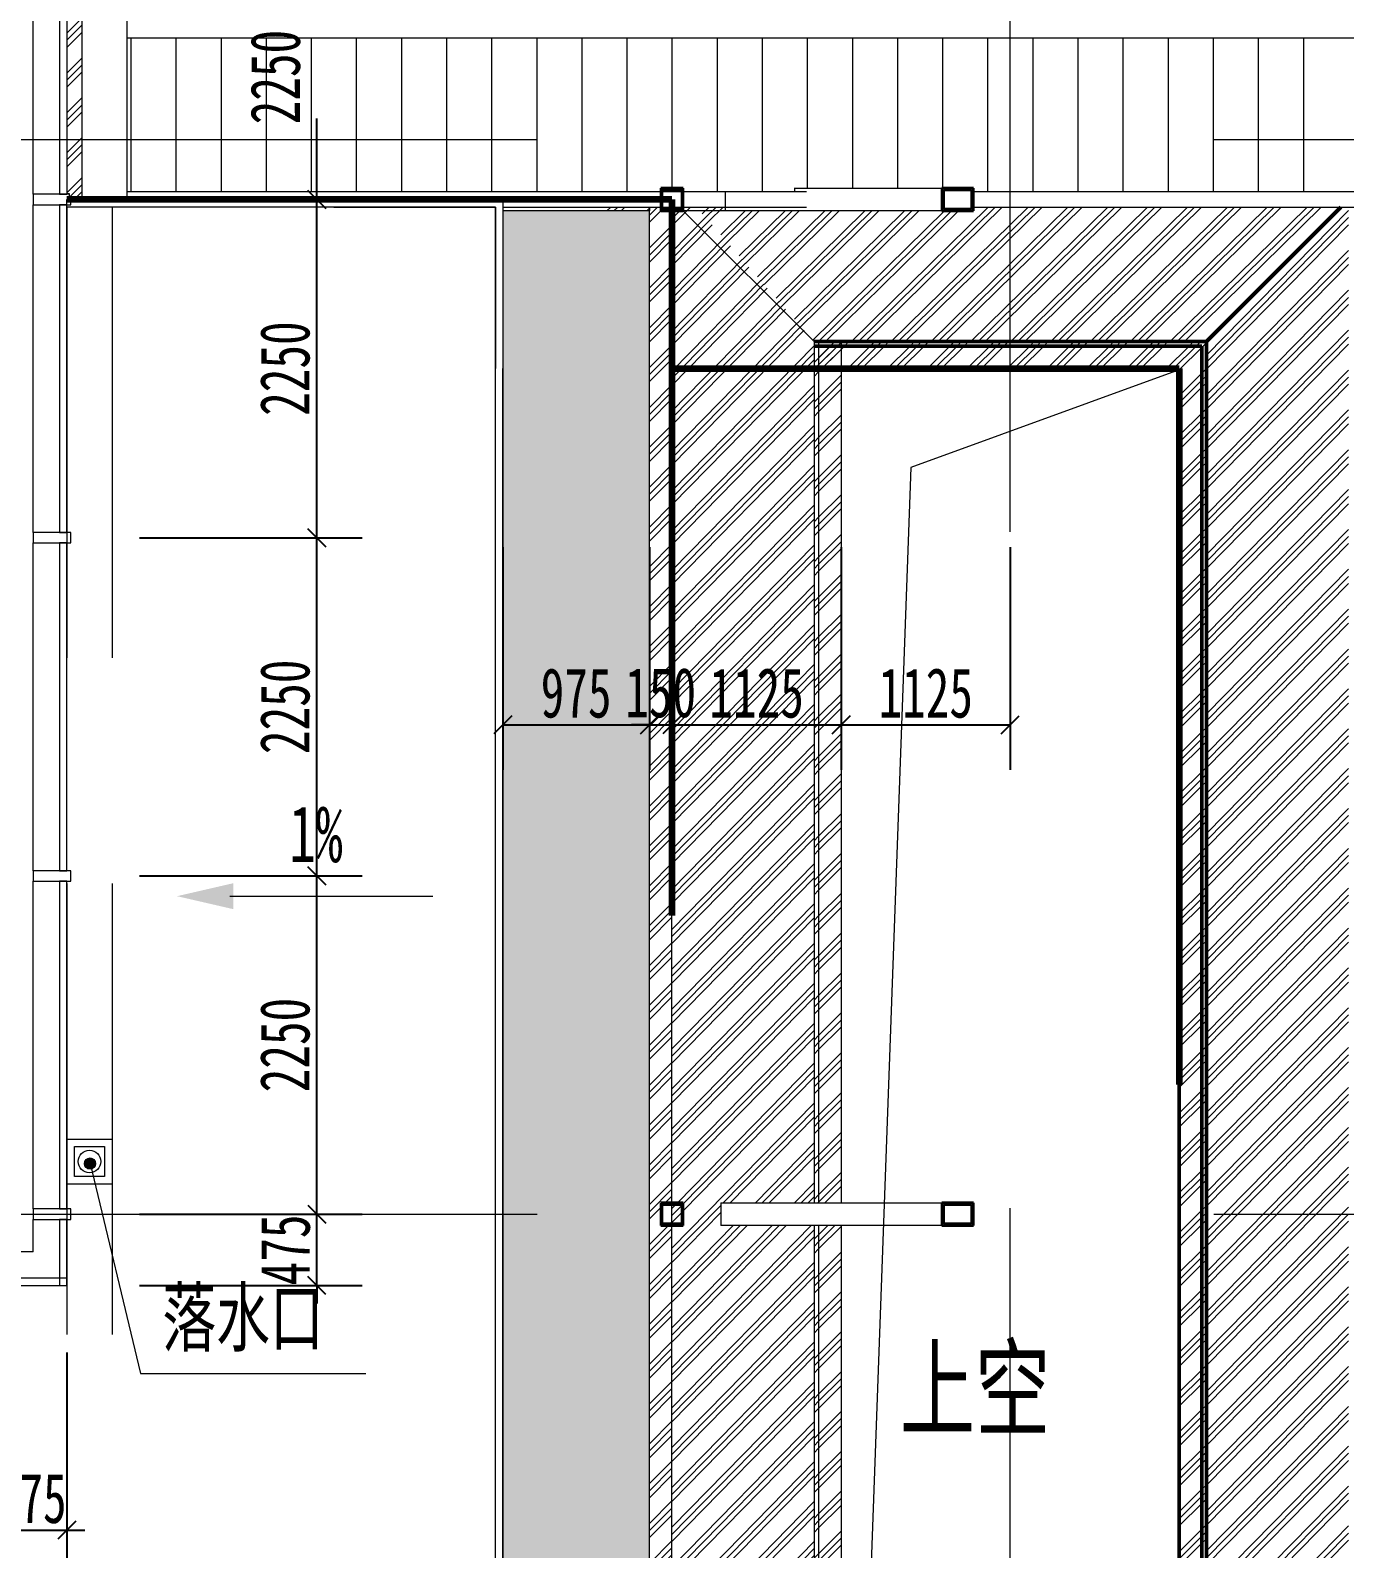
# Model space of a CAD drawing. Header units: millimetres. Extents: x 124696 to 347024, y 412631 to 564609.
# Drawn here: x 212904 to 221647, y 474377 to 484477 of the extents above; entities that cross this region are included whole.
import ezdxf

# ---------------------------------------------------------------- set-up
doc = ezdxf.new("R2010")
doc.units = ezdxf.units.MM
doc.header["$LTSCALE"] = 1500
doc.header["$MEASUREMENT"] = 0
for name, pattern in [('二层平面图$0$Aligning Line', [6.35, 3.175, -3.175]), ('二层平面图$0$IMPORT-216002', [3, 2, -1]), ('二层平面图$0$轴网线_12_3_3_3 mm', [21, 12, -3, 3, -3]), ('二层平面图$0$隐藏线', [7.14375, 4.7625, -2.38125])]:
    doc.linetypes.add(name, pattern=pattern)
doc.layers.add('0-建筑底图', color=7, linetype='Continuous')
for name, color, linetype, lineweight in [('二层平面图$0$0-1', 7, 'Continuous', 5), ('二层平面图$0$A-FLOR-HRAL', 71, 'Continuous', 9), ('二层平面图$0$A-LINE', 7, 'Continuous', 9), ('二层平面图$0$A-LINE-1', 7, '二层平面图$0$IMPORT-216002', 9), ('二层平面图$0$A-LINE-4', 7, '二层平面图$0$Aligning Line', 100), ('二层平面图$0$A-LINE-5', 7, '二层平面图$0$隐藏线', 9), ('二层平面图$0$A-NORM-MODEL-1', 9, 'Continuous', 9), ('二层平面图$0$A-ROOF', 241, 'Continuous', 9), ('二层平面图$0$A-ROOF-3', 50, 'Continuous', 50), ('二层平面图$0$A-ROOF-GRID-1', 9, 'Continuous', 9), ('二层平面图$0$A-WALL-CURT-PANEL-2', 7, 'Continuous', 9), ('二层平面图$0$A-WALL-CURT-PANEL-3', 140, 'Continuous', 9), ('二层平面图$0$A-WALL-CURT-STILE-2', 7, 'Continuous', 9), ('二层平面图$0$A-WALL-CURT-STILE-3', 7, 'Continuous', 9), ('二层平面图$0$ANNO-DIMS', 3, 'Continuous', 15), ('二层平面图$0$ANNO-DOTE-1', 10, '二层平面图$0$轴网线_12_3_3_3 mm', 15), ('二层平面图$0$ANNO-TEXT', 7, 'Continuous', 15), ('二层平面图$0$ANNO-TEXT-2', 210, 'Continuous', 15), ('二层平面图$0$DETAIL-1', 8, 'Continuous', 9), ('二层平面图$0$FLOR', 91, 'Continuous', 9), ('二层平面图$0$FLOR-PATT', 99, 'Continuous', 9), ('二层平面图$0$S-BEAM', 4, 'Continuous', 9), ('二层平面图$0$S-BEAM-1', 7, 'Continuous', 9), ('二层平面图$0$S-BEAM-2', 130, 'Continuous', 35), ('二层平面图$0$S-COLU-1', 250, 'Continuous', 5), ('二层平面图$0$S-COLU-2', 130, 'Continuous', 35)]:
    doc.layers.add(name, color=color, linetype=linetype, lineweight=lineweight)
doc.styles.add('二层平面图$0$黑体', font='simhei.ttf', dxfattribs={"width": 0.7, "height": 375})
doc.styles.add('二层平面图$0$黑体_4', font='simhei.ttf', dxfattribs={"width": 0.7, "height": 525})
doc.styles.add('二层平面图$0$黑体_5', font='simhei.ttf', dxfattribs={"width": 0.7, "height": 330})
doc.dimstyles.new('二层平面图$0$直线_2_2mm_黑体_引线_文字在上', dxfattribs={"dimscale": 304.8, "dimtxt": 412.811453, "dimasz": 0.393701, "dimexe": 0.984252, "dimexo": 0.0625, "dimgap": 0.147638, "dimtad": 1, "dimdec": 0, "dimzin": 0, "dimdsep": 46, "dimtxsty": '二层平面图$0$黑体_5', "dimblk1": '二层平面图$0$_Oblique', "dimblk2": '二层平面图$0$_Oblique', "dimsah": 1, "dimcen": 0.09, "dimazin": 0, "dimtfac": 1, "dimtdec": 4, "dimtix": 1, "dimtmove": 0, "dimatfit": 3, "dimfxl": 3.937008, "dimfxlon": 1, "dimtvp": 1, "dimtolj": 1, "dimtzin": 0, "dimarcsym": 2})
doc.dimstyles.new('二层平面图$0$直线_2_2mm_黑体_引线_文字在上_2', dxfattribs={"dimscale": 304.8, "dimtxt": 412.811453, "dimasz": 0.393701, "dimexe": 0.984252, "dimexo": 0.0625, "dimgap": 0.147638, "dimtad": 1, "dimdec": 0, "dimzin": 0, "dimdsep": 46, "dimtxsty": '二层平面图$0$黑体_5', "dimblk1": '二层平面图$0$_Oblique', "dimblk2": '二层平面图$0$_Oblique', "dimsah": 1, "dimcen": 0.09, "dimazin": 0, "dimtfac": 1, "dimtdec": 4, "dimtix": 1, "dimtmove": 2, "dimatfit": 3, "dimfxl": 3.937008, "dimfxlon": 1, "dimtvp": 1, "dimtolj": 1, "dimtzin": 0, "dimarcsym": 2})
doc.dimstyles.new('二层平面图$0$直线_2_2mm_黑体_引线_文字在上_3', dxfattribs={"dimscale": 304.8, "dimtxt": 412.811453, "dimasz": 0.393701, "dimexe": 0.984252, "dimexo": 0.0625, "dimgap": 0.147638, "dimtad": 1, "dimdec": 0, "dimzin": 0, "dimdsep": 46, "dimtxsty": '二层平面图$0$黑体_5', "dimblk1": '二层平面图$0$_Oblique', "dimblk2": '二层平面图$0$_Oblique', "dimsah": 1, "dimcen": 0.09, "dimazin": 0, "dimtfac": 1, "dimtdec": 4, "dimtix": 1, "dimtmove": 0, "dimatfit": 3, "dimfxl": 3.937008, "dimfxlon": 1, "dimtvp": 1, "dimtolj": 1, "dimtzin": 0, "dimarcsym": 2})
pattern_1 = [(45, (0, 0), (-132.58252, 132.58252), []), (45, (46.88, 0), (0, 265.16504), []), (45, (-46.88, 0), (0, 265.16504), [])]
pattern_2 = [(90, (0, 0), (-159.099, 159.099), [42.187, -276.011]), (45, (0, 0), (-159.099, 159.099), [42.188, -182.813]), (135, (0, 0), (-159.099, -159.099), [42.188, -182.813])]

# ---------------------------------------------------------------- blocks, each defined once
blk = doc.blocks.new('二层平面图$0$屋顶檐口1 - 屋顶檐口1-2761451-104-2F')
at = {"layer": '二层平面图$0$A-ROOF-GRID-1'}
h = blk.add_hatch(dxfattribs=at)
h.set_pattern_fill('FP_49', color=256, style=0, pattern_type=2)
h.set_pattern_definition([(44.517, (0, 917.6), (-132.58287, 130.36585), []), (44.517, (46.88, 917.6), (0.00024, 260.73226), []), (44.517, (-46.88, 917.6), (0.00024, 260.73226), [])])
h.paths.add_polyline_path([(73808, 26055), (75555, 26055), (76450, 26950), (74006, 26950), (74006, 26925), (72355, 26925), (72360, 26950), (72162, 26950), (72945, 26055), (73794, 26055)])
h = blk.add_hatch(dxfattribs=at)
h.set_pattern_fill('FP_48', color=256, style=0, pattern_type=2)
h.set_pattern_definition([(45.483, (2558.85, 0), (-130.36585, 132.58287), []), (45.483, (2604.94, 0), (-0.00014, 265.16527), []), (45.483, (2512.76, 0), (-0.00014, 265.16527), [])])
h.paths.add_polyline_path([(76500, 11300), (76500, 26950), (76450, 26950), (75555, 26055), (75555, 12195), (76450, 11300)])
h = blk.add_hatch(dxfattribs=at)
h.set_pattern_fill('FP_46', color=256, style=0, pattern_type=2)
h.set_pattern_definition(pattern_1)
h.paths.add_polyline_path([(74852, 12195), (75555, 12195), (75555, 26055), (73125, 26055), (73125, 26025), (75525, 26025), (75525, 12225), (73125, 12225), (73125, 12195)])
h.paths.add_polyline_path([(72945, 12195), (72975, 12195), (72975, 12225), (72945, 12225), (72945, 12203)])
h.paths.add_polyline_path([(72975, 26025), (72975, 26055), (72945, 26055), (72945, 26025)])
h = blk.add_hatch(dxfattribs=at)
h.set_pattern_fill('FP_47', color=256, style=0, pattern_type=2)
h.set_pattern_definition(pattern_1)
h.paths.add_polyline_path([(74852, 12225), (75525, 12225), (75525, 26025), (72945, 26025), (72945, 25875), (75375, 25875), (75375, 12375), (72945, 12375), (72945, 12225)])
at = {"layer": '二层平面图$0$A-ROOF-3'}
for p, q in [((76450, 26950), (75555, 26055)), ((72945, 26055), (75555, 26055)), ((75525, 26025), (72945, 26025)), ((75525, 12225), (75525, 26025)), ((75555, 26055), (75555, 12195)), ((75375, 25875), (72945, 25875)), ((75375, 12375), (75375, 25875))]:
    blk.add_line(p, q, dxfattribs=at)
blk = doc.blocks.new('二层平面图$0$SHS-Roof-center_rvt-1-104-2F')
at = {"layer": '二层平面图$0$A-NORM-MODEL-1'}
for p, q in [((68375, 28075), (95800, 28075)), ((68400, 28075), (68400, 27050)), ((68700, 28075), (68700, 27050)), ((69000, 28075), (69000, 27050)), ((69300, 28075), (69300, 27050)), ((69600, 28075), (69600, 27050)), ((69900, 28075), (69900, 27050)), ((70200, 28075), (70200, 27050)), ((70500, 28075), (70500, 27050)), ((70800, 28075), (70800, 27050)), ((71100, 28075), (71100, 27050)), ((71400, 28075), (71400, 27050)), ((71700, 28075), (71700, 27050)), ((72000, 28075), (72000, 27075)), ((72300, 28075), (72300, 27050)), ((72600, 28075), (72600, 27050)), ((72900, 28075), (72900, 27075)), ((73200, 28075), (73200, 27075)), ((73500, 28075), (73500, 27075)), ((73800, 28075), (73800, 27075)), ((74100, 28075), (74100, 27050)), ((74400, 28075), (74400, 27050)), ((74700, 28075), (74700, 27050)), ((75000, 28075), (75000, 27050)), ((75300, 28075), (75300, 27050)), ((75600, 28075), (75600, 27050)), ((75900, 28075), (75900, 27050)), ((76200, 28075), (76200, 27050)), ((71925, 27050), (68375, 27050)), ((72065, 27050), (71935, 27050)), ((72000, 27065), (72000, 27050)), ((72894, 27050), (72075, 27050)), ((95800, 27050), (74006, 27050)), ((70875, 26950), (71925, 26950)), ((71935, 26950), (72065, 26950)), ((72075, 26950), (72894, 26950)), ((74006, 26950), (95800, 26950))]:
    blk.add_line(p, q, dxfattribs=at)
at = {"layer": '二层平面图$0$A-ROOF'}
blk.add_blockref('二层平面图$0$屋顶檐口1 - 屋顶檐口1-2761451-104-2F', (0, 0), dxfattribs=at)
blk = doc.blocks.new('二层平面图$0$S-梁-钢-箱形1 - _-150x150x10x10-V92-104-2F')
at = {"layer": '二层平面图$0$S-BEAM-1'}
h = blk.add_hatch(color=256, dxfattribs=at)
h.paths.add_polyline_path([(74006, 26925), (74006, 27075), (73794, 27075), (73794, 26925)])
h.paths.add_polyline_path([(73808, 26935), (73808, 27065), (73992, 27065), (73992, 26935)])
for p, q in [((72813, 27075), (73794, 27075)), ((73794, 26925), (72355, 26925))]:
    blk.add_line(p, q, dxfattribs=at)
at = {"layer": '二层平面图$0$S-BEAM-2'}
for p, q in [((74006, 27075), (73794, 27075)), ((73794, 27075), (73794, 26925)), ((74006, 26925), (74006, 27075)), ((73808, 26935), (73808, 27065)), ((73808, 27065), (73992, 27065)), ((73992, 27065), (73992, 26935)), ((73794, 26925), (74006, 26925)), ((73992, 26935), (73808, 26935))]:
    blk.add_line(p, q, dxfattribs=at)
blk = doc.blocks.new('二层平面图$0$S-梁-钢-箱形1 - _-150x150x10x10-V93-104-2F')
at = {"layer": '二层平面图$0$S-BEAM-1'}
h = blk.add_hatch(color=256, dxfattribs=at)
h.paths.add_polyline_path([(73794, 20175), (74006, 20175), (74006, 20325), (73794, 20325)])
h.paths.add_polyline_path([(73808, 20185), (73808, 20315), (73992, 20315), (73992, 20185)])
for p, q in [((72325, 20325), (73794, 20325)), ((73794, 20175), (72325, 20175))]:
    blk.add_line(p, q, dxfattribs=at)
at = {"layer": '二层平面图$0$S-BEAM-2'}
for p, q in [((74006, 20325), (73794, 20325)), ((73794, 20325), (73794, 20175)), ((73808, 20185), (73808, 20315)), ((73808, 20315), (73992, 20315)), ((73992, 20315), (73992, 20185)), ((74006, 20175), (74006, 20325)), ((73794, 20175), (74006, 20175)), ((73992, 20185), (73808, 20185))]:
    blk.add_line(p, q, dxfattribs=at)
blk = doc.blocks.new('二层平面图$0$SHS-Structure-Center_rvt-1-104-2F')
at = {"layer": '二层平面图$0$S-COLU-1'}
h = blk.add_hatch(color=256, dxfattribs=at)
h.paths.add_polyline_path([(72075, 26925), (72075, 27075), (71925, 27075), (71925, 26925)])
h.paths.add_polyline_path([(71935, 26935), (71935, 27065), (72065, 27065), (72065, 26935)])
h = blk.add_hatch(color=256, dxfattribs=at)
h.paths.add_polyline_path([(72075, 20175), (72075, 20325), (71925, 20325), (71925, 20175)])
h.paths.add_polyline_path([(71935, 20185), (71935, 20315), (72065, 20315), (72065, 20185)])
at = {"layer": '二层平面图$0$S-COLU-2'}
for p, q in [((72075, 27075), (71925, 27075)), ((71925, 27075), (71925, 26925)), ((72075, 26925), (72075, 27075)), ((71935, 27065), (72065, 27065)), ((71935, 26935), (71935, 27065)), ((72065, 27065), (72065, 26935)), ((71925, 26925), (72075, 26925)), ((72065, 26935), (71935, 26935)), ((72075, 20325), (71925, 20325)), ((71925, 20325), (71925, 20175)), ((71935, 20315), (72065, 20315)), ((71935, 20185), (71935, 20315)), ((72065, 20315), (72065, 20185)), ((72075, 20175), (72075, 20325)), ((71925, 20175), (72075, 20175)), ((72065, 20185), (71935, 20185))]:
    blk.add_line(p, q, dxfattribs=at)
at = {"layer": '二层平面图$0$S-BEAM'}
for name in ['二层平面图$0$S-梁-钢-箱形1 - _-150x150x10x10-V92-104-2F', '二层平面图$0$S-梁-钢-箱形1 - _-150x150x10x10-V93-104-2F']:
    blk.add_blockref(name, (0, 0), dxfattribs=at)
blk = doc.blocks.new('二层平面图$0$顶部扶栏类型 - 顶部扶栏_内部_-1863275-104-2F')
at = {"layer": '二层平面图$0$A-FLOR-HRAL'}
for p, q in [((70825, 13500), (70825, 25875)), ((70875, 25875), (70875, 13500)), ((70875, 13500), (70825, 13500))]:
    blk.add_line(p, q, dxfattribs=at)
blk = doc.blocks.new('二层平面图$0$顶部扶栏类型 - 顶部扶栏_内部_-V3-104-2F')
at = {"layer": '二层平面图$0$A-FLOR-HRAL'}
for p, q in [((70825, 13500), (70825, 25875)), ((70875, 13500), (70875, 25875)), ((70825, 13500), (70875, 13500))]:
    blk.add_line(p, q, dxfattribs=at)
blk = doc.blocks.new('二层平面图$0$系统嵌板 - 00S-玻璃-V32-104-2F')
at = {"layer": '二层平面图$0$A-WALL-CURT-PANEL-3'}
for p, q in [((-1085, 0), (-1090, 0)), ((-1090, 0), (-1090, -50)), ((1090, 0), (1085, 0)), ((1090, -50), (1090, 0)), ((-1090, -50), (1090, -50))]:
    blk.add_line(p, q, dxfattribs=at)
blk = doc.blocks.new('二层平面图$0$系统嵌板 - 00S-玻璃-12648439-104-2F')
at = {"layer": '二层平面图$0$A-WALL-CURT-PANEL-3'}
for p, q in [((1090, 0), (-1090, 0)), ((-1090, 0), (-1090, -50)), ((1090, -50), (1090, 0)), ((-1090, -50), (1090, -50))]:
    blk.add_line(p, q, dxfattribs=at)
blk = doc.blocks.new('二层平面图$0$矩形竖梃 - 幕墙龙骨_70_250-V101-104-2F')
at = {"layer": '二层平面图$0$A-WALL-CURT-STILE-3'}
for p, q in [((-35, 225), (35, 225)), ((-35, -14), (-35, 225)), ((35, 225), (35, -25)), ((35, -25), (0, -25))]:
    blk.add_line(p, q, dxfattribs=at)
blk = doc.blocks.new('二层平面图$0$矩形竖梃 - 幕墙龙骨_70_250-12648378-104-2F')
at = {"layer": '二层平面图$0$A-WALL-CURT-STILE-3'}
for p, q in [((-35, 225), (35, 225)), ((-35, -25), (-35, 225)), ((35, 225), (35, -25)), ((35, -25), (-35, -25))]:
    blk.add_line(p, q, dxfattribs=at)
blk = doc.blocks.new('二层平面图$0$矩形竖梃 - 幕墙龙骨_50_225_隐框-11906410-104-2F')
at = {"layer": '二层平面图$0$A-WALL-CURT-STILE-2'}
blk.add_line((67750, 20285), (67750, 22465), dxfattribs=at)
blk = doc.blocks.new('二层平面图$0$楼板 斜檐口 - 楼板 斜檐口-3571289-104-2F')
at = {"layer": '二层平面图$0$FLOR-PATT'}
h = blk.add_hatch(dxfattribs=at)
h.set_pattern_fill('FP_47', color=256, style=0, pattern_type=2)
h.set_pattern_definition(pattern_1)
h.paths.add_polyline_path([(71700, 11300), (71850, 11300), (71850, 11400), (71550, 11400), (71550, 11300)])
h.paths.add_polyline_path([(71550, 26925), (71850, 26925), (71850, 26950), (71550, 26950), (71550, 26932)])
h = blk.add_hatch(dxfattribs=at)
h.set_pattern_fill('FP_47', color=256, style=0, pattern_type=2)
h.set_pattern_definition(pattern_1)
h.paths.add_polyline_path([(71970, 11300), (72000, 11300), (72000, 11315), (71935, 11315), (71935, 11300), (71950, 11300)])
h.paths.add_polyline_path([(71850, 11300), (71925, 11300), (71925, 11325), (72000, 11325), (72000, 15675), (71925, 15675), (71925, 15825), (72000, 15825), (72000, 20175), (71925, 20175), (71925, 20325), (72000, 20325), (72000, 26925), (71925, 26925), (71925, 26950), (71850, 26950), (71850, 11325)])
h.paths.add_polyline_path([(72000, 15685), (72000, 15815), (71935, 15815), (71935, 15685)])
h.paths.add_polyline_path([(72000, 20185), (72000, 20315), (71935, 20315), (71935, 20185)])
h.paths.add_polyline_path([(72000, 26935), (72000, 26950), (71935, 26950), (71935, 26935)])
h = blk.add_hatch(dxfattribs=at)
h.set_pattern_fill('FP_93', color=256, style=0, pattern_type=2)
h.set_pattern_definition([(45.628, (3066.48, 0), (-129.7103, 132.5816), []), (45.628, (3112.34, 0), (-0.00224, 265.1647), []), (45.628, (3020.62, 0), (-0.00224, 265.1647), [])])
h.paths.add_polyline_path([(72050, 11300), (72065, 11300), (72065, 11315), (72000, 11315), (72000, 11300)])
h.paths.add_polyline_path([(72075, 11300), (72162, 11300), (72945, 12195), (72945, 15675), (72325, 15675), (72325, 15825), (72945, 15825), (72945, 20175), (72325, 20175), (72325, 20325), (72945, 20325), (72945, 26055), (72162, 26950), (72075, 26950), (72075, 26925), (72000, 26925), (72000, 20325), (72075, 20325), (72075, 20175), (72000, 20175), (72000, 15825), (72075, 15825), (72075, 15675), (72000, 15675), (72000, 11325), (72075, 11325), (72075, 11315)])
h.paths.add_polyline_path([(72000, 15685), (72065, 15685), (72065, 15815), (72000, 15815), (72000, 15750)])
h.paths.add_polyline_path([(72065, 20185), (72065, 20315), (72000, 20315), (72000, 20185)])
h.paths.add_polyline_path([(72065, 26935), (72065, 26950), (72000, 26950), (72000, 26935)])
h = blk.add_hatch(dxfattribs=at)
h.set_pattern_fill('FP_47', color=256, style=0, pattern_type=2)
h.set_pattern_definition(pattern_1)
h.paths.add_polyline_path([(72975, 12195), (72975, 12225), (72945, 12225), (72945, 12195)])
h.paths.add_polyline_path([(72945, 12375), (72975, 12375), (72975, 15675), (72945, 15675), (72945, 15614)])
h.paths.add_polyline_path([(72945, 15825), (72975, 15825), (72975, 20175), (72945, 20175), (72945, 19387)])
h.paths.add_polyline_path([(72945, 20325), (72975, 20325), (72975, 25875), (72945, 25875), (72945, 20330)])
h.paths.add_polyline_path([(72945, 26025), (72975, 26025), (72975, 26055), (72945, 26055)])
h = blk.add_hatch(dxfattribs=at)
h.set_pattern_fill('FP_47', color=256, style=0, pattern_type=2)
h.set_pattern_definition(pattern_1)
h.paths.add_polyline_path([(72975, 12195), (73125, 12195), (73125, 15675), (72975, 15675), (72975, 15614)])
h.paths.add_polyline_path([(72975, 15825), (73125, 15825), (73125, 20175), (72975, 20175), (72975, 19387)])
h.paths.add_polyline_path([(72975, 20325), (73125, 20325), (73125, 26055), (72975, 26055), (72975, 20330)])
at = {"layer": '二层平面图$0$A-LINE'}
for p, q in [((71850, 26950), (71850, 26925)), ((72945, 26055), (72945, 20325)), ((72975, 26055), (72975, 20325)), ((73125, 26055), (73125, 20325)), ((72945, 20175), (72945, 15825)), ((72975, 20175), (72975, 15825)), ((73125, 20175), (73125, 15825))]:
    blk.add_line(p, q, dxfattribs=at)
at = {"layer": '二层平面图$0$FLOR'}
for p, q in [((72000, 26935), (72000, 26950)), ((72000, 20325), (72000, 26925)), ((72000, 20185), (72000, 20315)), ((72000, 15825), (72000, 20175))]:
    blk.add_line(p, q, dxfattribs=at)
blk = doc.blocks.new('二层平面图$0$系统嵌板 - 00S-玻璃-12648474-104-2F')
at = {"layer": '二层平面图$0$A-WALL-CURT-PANEL-3'}
for p, q in [((220, 0), (-220, 0)), ((-220, 0), (-220, -50)), ((220, -50), (220, 0)), ((-220, -50), (220, -50))]:
    blk.add_line(p, q, dxfattribs=at)
blk = doc.blocks.new('二层平面图$0$矩形竖梃 - 幕墙龙骨_50_225_隐框-12502310-104-2F')
at = {"layer": '二层平面图$0$A-WALL-CURT-STILE-2'}
blk.add_line((67750, 20000), (67750, 20215), dxfattribs=at)
blk = doc.blocks.new('二层平面图$0$系统嵌板 - 00S-玻璃-12648670-104-2F')
at = {"layer": '二层平面图$0$A-WALL-CURT-PANEL-3'}
for p, q in [((220, 50), (-220, 50)), ((-220, 50), (-220, 0)), ((-220, 0), (220, 0)), ((220, 0), (220, 50))]:
    blk.add_line(p, q, dxfattribs=at)
blk = doc.blocks.new('二层平面图$0$矩形竖梃 - 幕墙龙骨_50_225_隐框-12494332-104-2F')
at = {"layer": '二层平面图$0$A-WALL-CURT-STILE-2'}
blk.add_line((67750, 20000), (67535, 20000), dxfattribs=at)
blk = doc.blocks.new('二层平面图$0$顶部扶栏类型 - 顶部扶栏_内部_-5159348-104-2F')
at = {"layer": '二层平面图$0$A-FLOR-HRAL'}
for p, q in [((69750, 27000), (70875, 27000)), ((70875, 27000), (70875, 25875)), ((70825, 26950), (69750, 26950)), ((70825, 25875), (70825, 26950))]:
    blk.add_line(p, q, dxfattribs=at)
blk = doc.blocks.new('二层平面图$0$顶部扶栏类型 - 顶部扶栏_内部_-V145-104-2F')
at = {"layer": '二层平面图$0$A-FLOR-HRAL'}
for p, q in [((69750, 27000), (70875, 27000)), ((70875, 27000), (70875, 25875)), ((69750, 26950), (70825, 26950)), ((70825, 26950), (70825, 25875))]:
    blk.add_line(p, q, dxfattribs=at)
blk = doc.blocks.new('二层平面图$0$顶部扶栏类型 - 顶部扶栏_内部_-5159454-104-2F')
at = {"layer": '二层平面图$0$A-FLOR-HRAL'}
for p, q in [((67975, 26950), (67975, 27000)), ((67975, 27000), (67989, 27000)), ((68375, 27000), (69750, 27000)), ((69750, 26950), (67975, 26950))]:
    blk.add_line(p, q, dxfattribs=at)
blk = doc.blocks.new('二层平面图$0$顶部扶栏类型 - 顶部扶栏_内部_-V146-104-2F')
at = {"layer": '二层平面图$0$A-FLOR-HRAL'}
for p, q in [((67975, 26950), (67975, 27000)), ((67989, 27000), (67975, 27000)), ((69750, 27000), (68375, 27000)), ((69750, 26950), (67975, 26950))]:
    blk.add_line(p, q, dxfattribs=at)
blk = doc.blocks.new('二层平面图$0$符号排水箭头_虚线 - 排水箭头-5917014-104-2F')
at = {"layer": '二层平面图$0$ANNO-TEXT'}
blk.add_hatch(color=256, dxfattribs=at).paths.add_polyline_path([(2.5, 0.577), (2.5, -0.577), (0, 0)])
at = {"layer": '二层平面图$0$ANNO-TEXT-2'}
blk.add_line((2.339, 0), (11.339, 0), dxfattribs=at)
blk = doc.blocks.new('二层平面图$0$00_引注_规范_ - 00_引注_规范_-5761223-104-2F')
at = {"layer": '二层平面图$0$ANNO-TEXT'}
for p, q in [((0, 0), (5, 0)), ((5, 0), (10, 0))]:
    blk.add_line(p, q, dxfattribs=at)
blk = doc.blocks.new('二层平面图$0$_Oblique')
at = {"color": 0, "linetype": 'ByBlock', "lineweight": -2}
blk.add_line((-0.5, -0.5), (0.5, 0.5), dxfattribs=at)
blk = doc.blocks.new('*D2558')
at = {"layer": '二层平面图$0$ANNO-DIMS', "color": 0, "lineweight": -2, "transparency": 16777216}
for p, q in [((67500, 19329), (67500, 17848)), ((67975, 19329), (67975, 17848)), ((67500, 18148), (67380, 18148)), ((67500, 18148), (67975, 18148)), ((67975, 18148), (68095, 18148))]:
    blk.add_line(p, q, dxfattribs=at)
at = {"layer": '二层平面图$0$ANNO-DIMS', "color": 0, "lineweight": -2, "transparency": 16777216, "xscale": 120, "yscale": 120, "zscale": 120}
blk.add_blockref('二层平面图$0$_Oblique', (67500, 18148), dxfattribs=at)
at = {"layer": '二层平面图$0$ANNO-DIMS', "color": 0, "lineweight": -2, "transparency": 16777216, "xscale": 120, "yscale": 120, "zscale": 120, "rotation": 180}
blk.add_blockref('二层平面图$0$_Oblique', (67975, 18148), dxfattribs=at)
at = {"layer": '二层平面图$0$ANNO-DIMS', "color": 0, "transparency": 16777216, "insert": (67737, 18358), "char_height": 330, "width": 604.82, "attachment_point": 5, "style": '二层平面图$0$黑体_5'}
blk.add_mtext('\\A1;475', dxfattribs=at)
blk = doc.blocks.new('*D2559')
at = {"layer": '二层平面图$0$ANNO-DIMS', "color": 0, "lineweight": -2, "transparency": 16777216}
for p, q in [((69638, 20250), (69638, 20370)), ((68457, 20250), (69938, 20250)), ((69638, 19775), (69638, 20250)), ((68457, 19775), (69938, 19775)), ((69638, 19775), (69638, 19655))]:
    blk.add_line(p, q, dxfattribs=at)
at = {"layer": '二层平面图$0$ANNO-DIMS', "color": 0, "lineweight": -2, "transparency": 16777216, "xscale": 120, "yscale": 120, "zscale": 120}
for p, rotation in [((69638, 20250), 270), ((69638, 19775), 90)]:
    blk.add_blockref('二层平面图$0$_Oblique', p, dxfattribs=dict(at, rotation=rotation))
at = {"layer": '二层平面图$0$ANNO-DIMS', "color": 0, "transparency": 16777216, "insert": (69428, 20012), "char_height": 330, "width": 604.82, "attachment_point": 5, "rotation": 90, "style": '二层平面图$0$黑体_5'}
blk.add_mtext('\\A1;475', dxfattribs=at)
blk = doc.blocks.new('*D2507')
at = {"layer": '二层平面图$0$ANNO-DIMS', "color": 0, "lineweight": -2, "transparency": 16777216}
for p, q in [((68457, 22500), (69938, 22500)), ((69638, 20250), (69638, 22500)), ((68457, 20250), (69938, 20250))]:
    blk.add_line(p, q, dxfattribs=at)
at = {"layer": '二层平面图$0$ANNO-DIMS', "color": 0, "lineweight": -2, "transparency": 16777216, "xscale": 120, "yscale": 120, "zscale": 120}
for p, rotation in [((69638, 22500), 90), ((69638, 20250), 270)]:
    blk.add_blockref('二层平面图$0$_Oblique', p, dxfattribs=dict(at, rotation=rotation))
at = {"layer": '二层平面图$0$ANNO-DIMS', "color": 0, "transparency": 16777216, "insert": (69426, 21375), "char_height": 330, "width": 806.42, "attachment_point": 5, "rotation": 90, "style": '二层平面图$0$黑体_5'}
blk.add_mtext('\\A1;2250', dxfattribs=at)
blk = doc.blocks.new('*D2508')
at = {"layer": '二层平面图$0$ANNO-DIMS', "color": 0, "lineweight": -2, "transparency": 16777216}
for p, q in [((68457, 24750), (69938, 24750)), ((69638, 22500), (69638, 24750)), ((68457, 22500), (69938, 22500))]:
    blk.add_line(p, q, dxfattribs=at)
at = {"layer": '二层平面图$0$ANNO-DIMS', "color": 0, "lineweight": -2, "transparency": 16777216, "xscale": 120, "yscale": 120, "zscale": 120}
for p, rotation in [((69638, 24750), 90), ((69638, 22500), 270)]:
    blk.add_blockref('二层平面图$0$_Oblique', p, dxfattribs=dict(at, rotation=rotation))
at = {"layer": '二层平面图$0$ANNO-DIMS', "color": 0, "transparency": 16777216, "insert": (69426, 23625), "char_height": 330, "width": 806.42, "attachment_point": 5, "rotation": 90, "style": '二层平面图$0$黑体_5'}
blk.add_mtext('\\A1;2250', dxfattribs=at)
blk = doc.blocks.new('*D2509')
at = {"layer": '二层平面图$0$ANNO-DIMS', "color": 0, "lineweight": -2, "transparency": 16777216}
for p, q in [((68457, 27000), (69938, 27000)), ((69638, 24750), (69638, 27000)), ((68457, 24750), (69938, 24750))]:
    blk.add_line(p, q, dxfattribs=at)
at = {"layer": '二层平面图$0$ANNO-DIMS', "color": 0, "lineweight": -2, "transparency": 16777216, "xscale": 120, "yscale": 120, "zscale": 120}
for p, rotation in [((69638, 27000), 90), ((69638, 24750), 270)]:
    blk.add_blockref('二层平面图$0$_Oblique', p, dxfattribs=dict(at, rotation=rotation))
at = {"layer": '二层平面图$0$ANNO-DIMS', "color": 0, "transparency": 16777216, "insert": (69426, 25875), "char_height": 330, "width": 806.42, "attachment_point": 5, "rotation": 90, "style": '二层平面图$0$黑体_5'}
blk.add_mtext('\\A1;2250', dxfattribs=at)
blk = doc.blocks.new('*D2510')
at = {"layer": '二层平面图$0$ANNO-DIMS', "color": 0, "lineweight": -2, "transparency": 16777216}
for p, q in [((68457, 29250), (69938, 29250)), ((69638, 29250), (69638, 28268)), ((69638, 27000), (69638, 27539)), ((68457, 27000), (69938, 27000))]:
    blk.add_line(p, q, dxfattribs=at)
at = {"layer": '二层平面图$0$ANNO-DIMS', "color": 0, "lineweight": -2, "transparency": 16777216, "xscale": 120, "yscale": 120, "zscale": 120}
for p, rotation in [((69638, 29250), 90), ((69638, 27000), 270)]:
    blk.add_blockref('二层平面图$0$_Oblique', p, dxfattribs=dict(at, rotation=rotation))
at = {"layer": '二层平面图$0$ANNO-DIMS', "color": 0, "transparency": 16777216, "insert": (69195, 27500), "char_height": 330, "width": 806.42, "attachment_point": 1, "rotation": 90, "line_spacing_factor": 0.872751, "style": '二层平面图$0$黑体_5'}
blk.add_mtext('\\A1;2250', dxfattribs=at)
blk = doc.blocks.new('*D2718')
at = {"layer": '二层平面图$0$ANNO-DIMS', "color": 0, "lineweight": -2, "transparency": 16777216}
for p, q in [((70875, 24687), (70875, 23206)), ((71850, 24687), (71850, 23206)), ((70875, 23506), (71850, 23506))]:
    blk.add_line(p, q, dxfattribs=at)
at = {"layer": '二层平面图$0$ANNO-DIMS', "color": 0, "lineweight": -2, "transparency": 16777216, "xscale": 120, "yscale": 120, "zscale": 120, "rotation": 180}
blk.add_blockref('二层平面图$0$_Oblique', (70875, 23506), dxfattribs=at)
at = {"layer": '二层平面图$0$ANNO-DIMS', "color": 0, "lineweight": -2, "transparency": 16777216, "xscale": 120, "yscale": 120, "zscale": 120}
blk.add_blockref('二层平面图$0$_Oblique', (71850, 23506), dxfattribs=at)
at = {"layer": '二层平面图$0$ANNO-DIMS', "color": 0, "transparency": 16777216, "insert": (71362, 23716), "char_height": 330, "width": 604.82, "attachment_point": 5, "style": '二层平面图$0$黑体_5'}
blk.add_mtext('\\A1;975', dxfattribs=at)
blk = doc.blocks.new('*D2667')
at = {"layer": '二层平面图$0$ANNO-DIMS', "color": 0, "lineweight": -2, "transparency": 16777216}
for p, q in [((71850, 24687), (71850, 23206)), ((72000, 24687), (72000, 23206)), ((71850, 23506), (71730, 23506)), ((71850, 23506), (72000, 23506)), ((72000, 23506), (72120, 23506))]:
    blk.add_line(p, q, dxfattribs=at)
at = {"layer": '二层平面图$0$ANNO-DIMS', "color": 0, "lineweight": -2, "transparency": 16777216, "xscale": 120, "yscale": 120, "zscale": 120}
blk.add_blockref('二层平面图$0$_Oblique', (71850, 23506), dxfattribs=at)
at = {"layer": '二层平面图$0$ANNO-DIMS', "color": 0, "lineweight": -2, "transparency": 16777216, "xscale": 120, "yscale": 120, "zscale": 120, "rotation": 180}
blk.add_blockref('二层平面图$0$_Oblique', (72000, 23506), dxfattribs=at)
at = {"layer": '二层平面图$0$ANNO-DIMS', "color": 0, "transparency": 16777216, "insert": (71925, 23718), "char_height": 330, "width": 604.82, "attachment_point": 5, "style": '二层平面图$0$黑体_5'}
blk.add_mtext('\\A1;150', dxfattribs=at)
blk = doc.blocks.new('*D2668')
at = {"layer": '二层平面图$0$ANNO-DIMS', "color": 0, "lineweight": -2, "transparency": 16777216}
for p, q in [((72000, 24687), (72000, 23206)), ((73125, 24687), (73125, 23206)), ((72000, 23506), (73125, 23506))]:
    blk.add_line(p, q, dxfattribs=at)
at = {"layer": '二层平面图$0$ANNO-DIMS', "color": 0, "lineweight": -2, "transparency": 16777216, "xscale": 120, "yscale": 120, "zscale": 120, "rotation": 180}
blk.add_blockref('二层平面图$0$_Oblique', (72000, 23506), dxfattribs=at)
at = {"layer": '二层平面图$0$ANNO-DIMS', "color": 0, "lineweight": -2, "transparency": 16777216, "xscale": 120, "yscale": 120, "zscale": 120}
blk.add_blockref('二层平面图$0$_Oblique', (73125, 23506), dxfattribs=at)
at = {"layer": '二层平面图$0$ANNO-DIMS', "color": 0, "transparency": 16777216, "insert": (72563, 23716), "char_height": 330, "width": 806.42, "attachment_point": 5, "style": '二层平面图$0$黑体_5'}
blk.add_mtext('\\A1;1125', dxfattribs=at)
blk = doc.blocks.new('*D2669')
at = {"layer": '二层平面图$0$ANNO-DIMS', "color": 0, "lineweight": -2, "transparency": 16777216}
for p, q in [((73125, 24687), (73125, 23206)), ((74250, 24687), (74250, 23206)), ((73125, 23506), (74250, 23506))]:
    blk.add_line(p, q, dxfattribs=at)
at = {"layer": '二层平面图$0$ANNO-DIMS', "color": 0, "lineweight": -2, "transparency": 16777216, "xscale": 120, "yscale": 120, "zscale": 120, "rotation": 180}
blk.add_blockref('二层平面图$0$_Oblique', (73125, 23506), dxfattribs=at)
at = {"layer": '二层平面图$0$ANNO-DIMS', "color": 0, "lineweight": -2, "transparency": 16777216, "xscale": 120, "yscale": 120, "zscale": 120}
blk.add_blockref('二层平面图$0$_Oblique', (74250, 23506), dxfattribs=at)
at = {"layer": '二层平面图$0$ANNO-DIMS', "color": 0, "transparency": 16777216, "insert": (73688, 23716), "char_height": 330, "width": 806.42, "attachment_point": 5, "style": '二层平面图$0$黑体_5'}
blk.add_mtext('\\A1;1125', dxfattribs=at)
blk = doc.blocks.new('二层平面图')
at = {"layer": '二层平面图$0$ANNO-TEXT'}
h = blk.add_hatch(color=8, dxfattribs=at)
edge = h.paths.add_edge_path()
edge.add_arc((68128.5, 20586.2), 37.5, 0, 360)
at = {"layer": '二层平面图$0$DETAIL-1'}
h = blk.add_hatch(dxfattribs=at)
h.set_pattern_fill('FP_47', color=8, style=0, pattern_type=2)
h.set_pattern_definition(pattern_1)
h.paths.add_polyline_path([(67989, 27000), (68075, 27000), (68075, 31450), (67975, 31450), (67975, 31725), (67750, 31725), (67750, 31275), (68000, 31275), (68000, 31205), (67975, 31205), (67975, 29290), (67989, 29290), (67989, 29210), (67975, 29210), (67975, 27040), (67989, 27040)])
at = {"layer": '二层平面图$0$FLOR-PATT'}
h = blk.add_hatch(dxfattribs=at)
h.set_pattern_fill('FP_72', color=8, style=0, pattern_type=2)
h.set_pattern_definition(pattern_2)
h.paths.add_polyline_path([(63000, 11400), (71550, 11400), (71550, 26925), (70875, 26925), (70875, 12375), (63000, 12375), (63000, 11841.3)])
h = blk.add_hatch(dxfattribs=at)
h.set_pattern_fill('FP_72', color=8, style=0, pattern_type=2)
h.set_pattern_definition(pattern_2)
h.paths.add_polyline_path([(71550, 11400), (71850, 11400), (71850, 26925), (71550, 26925), (71550, 11841.3)])
at = {"layer": '二层平面图$0$A-LINE', "color": 8}
for p, q in [((68075, 31450), (68075, 27000)), ((68375, 27000), (68375, 31450)), ((67975, 29210), (67975, 27040)), ((72814.1, 27075), (72814.1, 27050)), ((67975, 27040), (67989, 27040)), ((67989, 27040), (67989, 27000)), ((67989, 27000), (68075, 27000)), ((68075, 27000), (68375, 27000)), ((72355, 26925), (72355, 27050)), ((71850, 26925), (70875, 26925)), ((71850, 11400), (71850, 26925)), ((72355, 26925), (72075, 26925)), ((72945, 26055), (72075, 26925)), ((75375, 25866.2), (73589.6, 25216.4)), ((73589.6, 25216.4), (73125.3, 12375)), ((68025, 20700), (68225, 20700)), ((68025, 20500), (68025, 20700)), ((68225, 20700), (68225, 20500)), ((68225, 20500), (68025, 20500)), ((72325, 20325), (72325, 20175))]:
    blk.add_line(p, q, dxfattribs=at)
blk.add_circle((68125, 20600), 75, dxfattribs=at)
at = {"layer": '二层平面图$0$A-LINE-1', "color": 8}
for p, q in [((67975, 26950), (67975, 15375)), ((68275, 26950), (67975, 26950)), ((68275, 26950), (68275, 15075))]:
    blk.add_line(p, q, dxfattribs=at)
at = {"layer": '二层平面图$0$A-LINE-4', "color": 8}
for p, q in [((72000, 27000), (67975, 27000)), ((72000, 27000), (72000, 11325)), ((72000, 25875), (75375, 25875)), ((75375, 25875), (75375, 12375))]:
    blk.add_line(p, q, dxfattribs=at)
at = {"layer": '二层平面图$0$A-LINE-5', "color": 8}
for p, q in [((67975, 20750), (68275, 20750)), ((67975, 20450), (67975, 20750)), ((68275, 20750), (68275, 20450)), ((68275, 20450), (67975, 20450))]:
    blk.add_line(p, q, dxfattribs=at)
at = {"layer": '二层平面图$0$ANNO-DOTE-1', "color": 8}
for p, q in [((74250, -6710.3), (74250, 106757.2)), ((-18896.2, 27400), (161528.2, 27400)), ((-18896.2, 20250), (161528.2, 20250))]:
    blk.add_line(p, q, dxfattribs=at)
at = {"layer": '二层平面图$0$ANNO-TEXT', "color": 8}
blk.add_line((68128.5, 20586.2), (68464.3, 19189.9), dxfattribs=at)
blk.add_circle((68128.5, 20586.2), 37.5, dxfattribs=at)
at = {"layer": '二层平面图$0$0-1', "color": 8}
for name in ['二层平面图$0$SHS-Roof-center_rvt-1-104-2F', '二层平面图$0$SHS-Structure-Center_rvt-1-104-2F']:
    blk.add_blockref(name, (0, 0), dxfattribs=at)
at = {"layer": '二层平面图$0$A-FLOR-HRAL', "color": 8}
for name in ['二层平面图$0$顶部扶栏类型 - 顶部扶栏_内部_-5159454-104-2F', '二层平面图$0$顶部扶栏类型 - 顶部扶栏_内部_-V146-104-2F', '二层平面图$0$顶部扶栏类型 - 顶部扶栏_内部_-5159348-104-2F', '二层平面图$0$顶部扶栏类型 - 顶部扶栏_内部_-V145-104-2F', '二层平面图$0$顶部扶栏类型 - 顶部扶栏_内部_-1863275-104-2F', '二层平面图$0$顶部扶栏类型 - 顶部扶栏_内部_-V3-104-2F']:
    blk.add_blockref(name, (0, 0), dxfattribs=at)
at = {"layer": '二层平面图$0$A-LINE', "color": 8}
blk.add_blockref('二层平面图$0$楼板 斜檐口 - 楼板 斜檐口-3571289-104-2F', (0, 0), dxfattribs=at)
at = {"layer": '二层平面图$0$A-WALL-CURT-PANEL-2', "color": 8, "rotation": 269.9999999999999}
for name, p in [('二层平面图$0$系统嵌板 - 00S-玻璃-V32-104-2F', (67975, 28125)), ('二层平面图$0$系统嵌板 - 00S-玻璃-12648439-104-2F', (67975, 25875)), ('二层平面图$0$系统嵌板 - 00S-玻璃-12648439-104-2F', (67975, 23625)), ('二层平面图$0$系统嵌板 - 00S-玻璃-12648439-104-2F', (67975, 21375)), ('二层平面图$0$系统嵌板 - 00S-玻璃-12648474-104-2F', (67975, 19995))]:
    blk.add_blockref(name, p, dxfattribs=at)
at = {"layer": '二层平面图$0$A-WALL-CURT-PANEL-2', "color": 8}
blk.add_blockref('二层平面图$0$系统嵌板 - 00S-玻璃-12648670-104-2F', (67755, 19775), dxfattribs=at)
at = {"layer": '二层平面图$0$A-WALL-CURT-STILE-2', "color": 8}
for name, p in [('二层平面图$0$矩形竖梃 - 幕墙龙骨_50_225_隐框-11906410-104-2F', (0, 6750)), ('二层平面图$0$矩形竖梃 - 幕墙龙骨_50_225_隐框-11906410-104-2F', (0, 4500)), ('二层平面图$0$矩形竖梃 - 幕墙龙骨_50_225_隐框-11906410-104-2F', (0, 2250)), ('二层平面图$0$矩形竖梃 - 幕墙龙骨_50_225_隐框-11906410-104-2F', (0, 0)), ('二层平面图$0$矩形竖梃 - 幕墙龙骨_50_225_隐框-12502310-104-2F', (0, 0)), ('二层平面图$0$矩形竖梃 - 幕墙龙骨_50_225_隐框-12494332-104-2F', (0, 0))]:
    blk.add_blockref(name, p, dxfattribs=at)
at = {"layer": '二层平面图$0$A-WALL-CURT-STILE-2', "color": 8, "extrusion": (0, 0, -1), "rotation": 270.0000000000001}
for name, p in [('二层平面图$0$矩形竖梃 - 幕墙龙骨_70_250-V101-104-2F', (-67975, 27000)), ('二层平面图$0$矩形竖梃 - 幕墙龙骨_70_250-12648378-104-2F', (-67975, 24750)), ('二层平面图$0$矩形竖梃 - 幕墙龙骨_70_250-12648378-104-2F', (-67975, 22500)), ('二层平面图$0$矩形竖梃 - 幕墙龙骨_70_250-12648378-104-2F', (-67975, 20250))]:
    blk.add_blockref(name, p, dxfattribs=at)
at = {"layer": '二层平面图$0$ANNO-TEXT', "color": 8, "xscale": 150, "yscale": 150, "zscale": 150}
for name, p in [('二层平面图$0$符号排水箭头_虚线 - 排水箭头-5917014-104-2F', (68707.5, 22365.4)), ('二层平面图$0$00_引注_规范_ - 00_引注_规范_-5761223-104-2F', (68464.3, 19189.9))]:
    blk.add_blockref(name, p, dxfattribs=at)
at = {"layer": '二层平面图$0$ANNO-TEXT', "color": 8, "attachment_point": 1}
for s, insert, char_height, width, style in [('1%', (69452.9, 22967.7), 375, 471.392, '二层平面图$0$黑体'), ('落水口', (68609.3, 19751.7), 375, 1414.177, '二层平面图$0$黑体'), ('上空', (73514.8, 19354.1), 525, 1313.164, '二层平面图$0$黑体_4')]:
    blk.add_mtext(s, dxfattribs=dict(at, insert=insert, char_height=char_height, width=width, style=style))
at = {"layer": '二层平面图$0$ANNO-DIMS', "color": 8}
dim = blk.add_linear_dim(base=(69637.7, 29250), p1=(68437.7, 27000), p2=(68437.7, 29250), angle=90, dimstyle='二层平面图$0$直线_2_2mm_黑体_引线_文字在上_2', override={"dimpost": '<>', "dimfxl": 2250}, dxfattribs=at)
dim.commit()
dim.dimension.update_dxf_attribs({"geometry": '*D2510', "text_midpoint": (69415.5, 27903.3), "dimtype": 160, "text_rotation": 90})
for base, p1, p2, override, picture, middle in [((69637.7, 27000), (68437.7, 24750), (68437.7, 27000), {"dimpost": '<>', "dimfxl": 2250}, '*D2509', (69425.8, 25875)), ((69637.7, 24750), (68437.7, 22500), (68437.7, 24750), {"dimpost": '<>', "dimfxl": 2250}, '*D2508', (69425.8, 23625)), ((69637.7, 22500), (68437.7, 20250), (68437.7, 22500), {"dimpost": '<>', "dimfxl": 2250}, '*D2507', (69425.8, 21375)), ((69637.7, 20250), (68437.7, 19775), (68437.7, 20250), {"dimpost": '<>', "dimfxl": 475}, '*D2559', (69427.7, 20012.5))]:
    dim = blk.add_linear_dim(base=base, p1=p1, p2=p2, angle=90, dimstyle='二层平面图$0$直线_2_2mm_黑体_引线_文字在上', override=override, dxfattribs=at)
    dim.commit()
    dim.dimension.update_dxf_attribs({"geometry": picture, "text_midpoint": middle})
for base, p1, p2, dimstyle, override, picture, middle in [((71850, 23505.7), (70875, 24705.7), (71850, 24705.7), '二层平面图$0$直线_2_2mm_黑体_引线_文字在上_3', {"dimpost": '<>', "dimfxl": 975}, '*D2718', (71362.5, 23715.7)), ((72000, 23505.7), (71850, 24705.7), (72000, 24705.7), '二层平面图$0$直线_2_2mm_黑体_引线_文字在上_3', {"dimpost": '<>', "dimfxl": 150}, '*D2667', (71925, 23717.6)), ((73125, 23505.7), (72000, 24705.7), (73125, 24705.7), '二层平面图$0$直线_2_2mm_黑体_引线_文字在上_3', {"dimpost": '<>', "dimfxl": 1125}, '*D2668', (72562.5, 23715.7)), ((74250, 23505.7), (73125, 24705.7), (74250, 24705.7), '二层平面图$0$直线_2_2mm_黑体_引线_文字在上_3', {"dimpost": '<>', "dimfxl": 1125}, '*D2669', (73687.5, 23715.7)), ((67975, 18147.9), (67500, 19347.9), (67975, 19347.9), '二层平面图$0$直线_2_2mm_黑体_引线_文字在上', {"dimpost": '<>', "dimfxl": 475}, '*D2558', (67737.5, 18357.9))]:
    dim = blk.add_linear_dim(base=base, p1=p1, p2=p2, dimstyle=dimstyle, override=override, dxfattribs=at)
    dim.commit()
    dim.dimension.update_dxf_attribs({"geometry": picture, "text_midpoint": middle})

msp = doc.modelspace()

# ---------------------------------------------------------------- block references
at = {"layer": '0-建筑底图'}
msp.add_blockref('二层平面图', (145172, 456352), dxfattribs=at)

doc.saveas('drawing.dxf')
